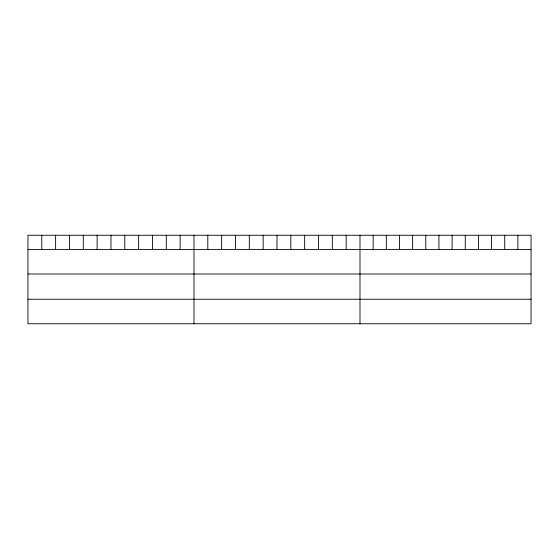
<?xml version="1.0" encoding="UTF-8"?>
<svg xmlns="http://www.w3.org/2000/svg" width="559" height="559" viewBox="0 0 559 559"><rect width="100%" height="100%" fill="white"/><g stroke="black" fill="none" stroke-linecap="round" stroke-linejoin="round"><path stroke-width="0.84" d="M531.05 273.987L531.05 235.248L27.95 235.248L27.95 323.752L531.05 323.752L531.05 273.987L27.95 273.987M27.95 249.475L531.05 249.475M27.95 299.24L531.05 299.24M517.893 235.248L517.893 249.475M504.735 235.248L504.735 249.475M491.578 235.248L491.578 249.475M478.42 235.248L478.42 249.475M465.263 235.248L465.263 249.475M452.105 235.248L452.105 249.475M438.941 235.248L438.941 249.475M425.783 235.248L425.783 249.475M412.626 235.248L412.626 249.475M399.468 235.248L399.468 249.475M386.311 235.248L386.311 249.475M373.153 235.248L373.153 249.475M359.996 235.248L359.996 323.752M346.161 235.248L346.161 249.475M332.326 235.248L332.326 249.475M318.49 235.248L318.49 249.475M304.655 235.248L304.655 249.475M290.82 235.248L290.82 249.475M276.984 235.248L276.984 249.475M263.149 235.248L263.149 249.475M249.314 235.248L249.314 249.475M235.479 235.248L235.479 249.475M221.643 235.248L221.643 249.475M207.808 235.248L207.808 249.475M193.973 235.248L193.973 323.752M180.138 235.248L180.138 249.475M166.303 235.248L166.303 249.475M152.467 235.248L152.467 249.475M138.632 235.248L138.632 249.475M124.797 235.248L124.797 249.475M110.962 235.248L110.962 249.475M97.126 235.248L97.126 249.475M83.291 235.248L83.291 249.475M69.456 235.248L69.456 249.475M55.62 235.248L55.62 249.475M41.785 235.248L41.785 249.475"/></g></svg>
